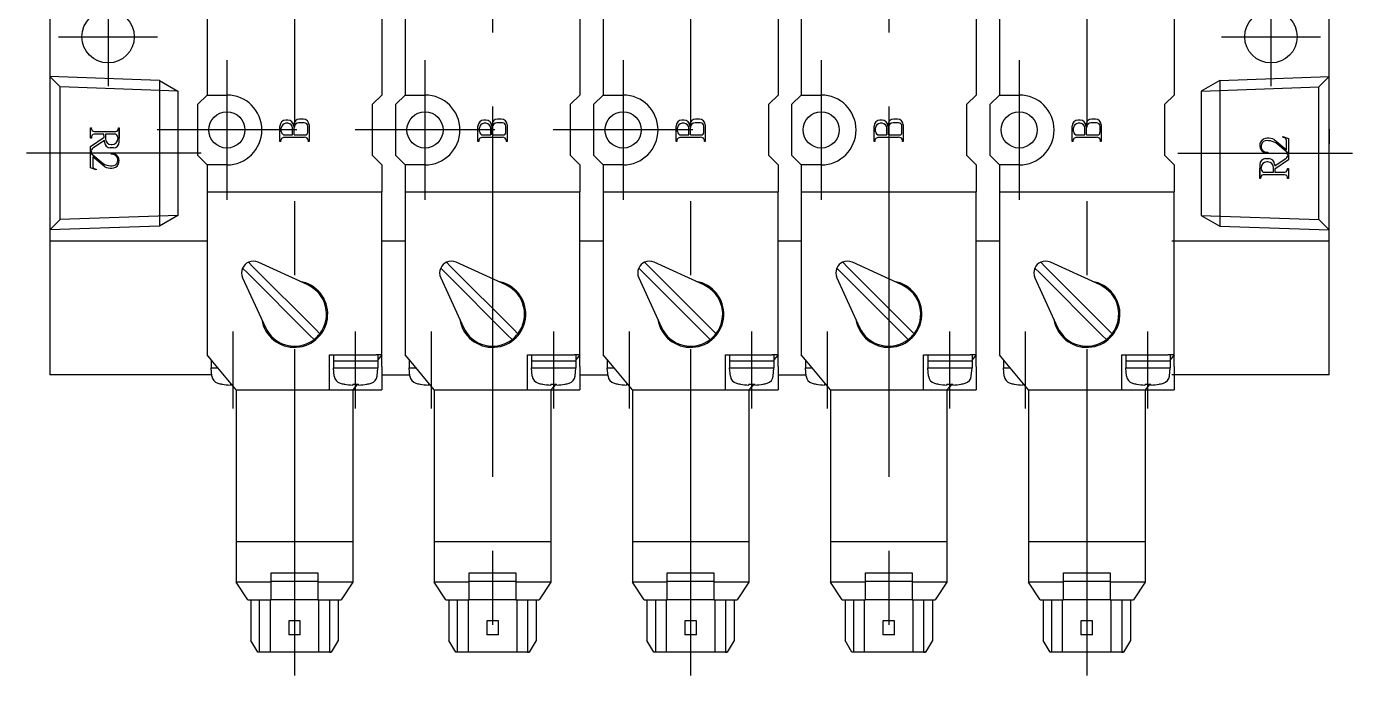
# Model space of a CAD drawing. Extents: x -256 to 112, y -314 to 36.
# Drawn here: x -2 to 111.8, y -93.8 to -38.1 of the extents above; entities that cross this region are included whole.
import ezdxf

# ---------------------------------------------------------------- set-up
doc = ezdxf.new("R2010")
doc.units = 0
doc.linetypes.add('CENTER', pattern=[50.8, 31.75, -6.35, 6.35, -6.35])
doc.linetypes.add('DASHED', pattern=[19.05, 12.7, -6.35])
doc.layers.get('0').update_dxf_attribs({"linetype": 'CONTINUOUS'})
doc.layers.add('CENTER', color=1, linetype='CENTER')

msp = doc.modelspace()

# ---------------------------------------------------------------- linework, layer by layer
at = {"color": 7, "linetype": 'CONTINUOUS'}
for p, q in [((0, 0), (0, -68)), ((109.81, -68), (109.81, 0)), ((13.5, -14), (13.5, -44)), ((28.5, -14), (28.5, -44)), ((30.5, -14), (30.5, -44)), ((45.5, -14), (45.5, -44)), ((47.5, -14), (47.5, -44)), ((62.5, -14), (62.5, -44)), ((64.5, -14), (64.5, -44)), ((79.5, -14), (79.5, -44)), ((81.5, -14), (81.5, -44)), ((96.5, -14), (96.5, -44)), ((12.7, -44.8), (13.5, -44)), ((13.5, -44), (15.2, -44)), ((28.5, -44), (27.7, -44.8)), ((29.7, -44.8), (30.5, -44)), ((30.5, -44), (32.2, -44)), ((45.5, -44), (44.7, -44.8)), ((46.7, -44.8), (47.5, -44)), ((47.5, -44), (49.2, -44)), ((62.5, -44), (61.7, -44.8)), ((63.7, -44.8), (64.5, -44)), ((64.5, -44), (66.2, -44)), ((79.5, -44), (78.7, -44.8)), ((80.7, -44.8), (81.5, -44)), ((81.5, -44), (83.2, -44)), ((96.5, -44), (95.7, -44.8)), ((12.7, -49.2), (12.7, -44.8)), ((27.7, -49.2), (27.7, -44.8)), ((29.7, -49.2), (29.7, -44.8)), ((44.7, -49.2), (44.7, -44.8)), ((46.7, -49.2), (46.7, -44.8)), ((61.7, -49.2), (61.7, -44.8)), ((63.7, -49.2), (63.7, -44.8)), ((78.7, -49.2), (78.7, -44.8)), ((80.7, -49.2), (80.7, -44.8)), ((95.7, -49.2), (95.7, -44.8)), ((19.75, -48), (19.75, -46.66)), ((20.43, -46.16), (20.25, -46.16)), ((20.44, -46.43), (20.27, -46.43)), ((20.93, -46.57), (20.93, -46.72)), ((21.84, -46.38), (21.38, -46.38)), ((21.75, -46.07), (21.43, -46.07)), ((22.25, -46.57), (22.25, -48)), ((36.75, -48), (36.75, -46.66)), ((37.43, -46.16), (37.25, -46.16)), ((37.44, -46.43), (37.27, -46.43)), ((37.93, -46.57), (37.93, -46.72)), ((38.84, -46.38), (38.38, -46.38)), ((38.75, -46.07), (38.43, -46.07)), ((39.25, -46.57), (39.25, -48)), ((53.75, -48), (53.75, -46.66)), ((54.43, -46.16), (54.25, -46.16)), ((54.44, -46.43), (54.27, -46.43)), ((54.93, -46.57), (54.93, -46.72)), ((55.84, -46.38), (55.38, -46.38)), ((55.75, -46.07), (55.43, -46.07)), ((56.25, -46.57), (56.25, -48)), ((70.75, -48), (70.75, -46.66)), ((71.43, -46.16), (71.25, -46.16)), ((71.44, -46.43), (71.27, -46.43)), ((71.93, -46.57), (71.93, -46.72)), ((72.84, -46.38), (72.38, -46.38)), ((72.75, -46.07), (72.43, -46.07)), ((73.25, -46.57), (73.25, -48)), ((87.75, -48), (87.75, -46.66)), ((88.43, -46.16), (88.25, -46.16)), ((88.44, -46.43), (88.27, -46.43)), ((88.93, -46.57), (88.93, -46.72)), ((89.84, -46.38), (89.38, -46.38)), ((89.75, -46.07), (89.43, -46.07)), ((90.25, -46.57), (90.25, -48)), ((3.5, -46.82), (3.57, -46.82)), ((3.5, -47.69), (3.5, -46.82)), ((3.5, -48.43), (4.67, -47.63)), ((3.57, -47.69), (3.5, -47.69)), ((4.65, -47.35), (3.81, -47.35)), ((3.83, -47.14), (5.67, -47.14)), ((4.67, -47.63), (4.65, -47.35)), ((5.54, -47.35), (4.77, -47.35)), ((4.77, -47.35), (4.77, -47.75)), ((5.84, -47.65), (5.84, -47.75)), ((5.89, -46.82), (5.96, -46.82)), ((5.96, -46.82), (5.96, -47.71)), ((5.96, -48.03), (5.96, -46.82)), ((19.87, -47.13), (19.87, -46.83)), ((21.8, -47.64), (20.14, -47.64)), ((20.17, -47.43), (20.84, -47.43)), ((20.84, -47.43), (20.84, -46.83)), ((20.98, -47.43), (20.98, -46.78)), ((20.98, -47.43), (21.96, -47.43)), ((22.14, -47.21), (22.14, -46.68)), ((36.87, -47.13), (36.87, -46.83)), ((38.8, -47.64), (37.14, -47.64)), ((37.17, -47.43), (37.84, -47.43)), ((37.84, -47.43), (37.84, -46.83)), ((37.98, -47.43), (37.98, -46.78)), ((37.98, -47.43), (38.96, -47.43)), ((39.14, -47.21), (39.14, -46.68)), ((53.87, -47.13), (53.87, -46.83)), ((55.8, -47.64), (54.14, -47.64)), ((54.17, -47.43), (54.84, -47.43)), ((54.84, -47.43), (54.84, -46.83)), ((54.98, -47.43), (54.98, -46.78)), ((54.98, -47.43), (55.96, -47.43)), ((56.14, -47.21), (56.14, -46.68)), ((70.87, -47.13), (70.87, -46.83)), ((72.8, -47.64), (71.14, -47.64)), ((71.17, -47.43), (71.84, -47.43)), ((71.84, -47.43), (71.84, -46.83)), ((71.98, -47.43), (71.98, -46.78)), ((71.98, -47.43), (72.96, -47.43)), ((73.14, -47.21), (73.14, -46.68)), ((87.87, -47.13), (87.87, -46.83)), ((89.8, -47.64), (88.14, -47.64)), ((88.17, -47.43), (88.84, -47.43)), ((88.84, -47.43), (88.84, -46.83)), ((88.98, -47.43), (88.98, -46.78)), ((88.98, -47.43), (89.96, -47.43)), ((90.14, -47.21), (90.14, -46.68)), ((105.83, -47.56), (106.31, -47.73)), ((105.83, -47.62), (105.83, -47.56)), ((106.31, -47.73), (106.31, -48.98)), ((109.81, -46.94), (109.81, -47.46)), ((109.81, -47.03), (109.81, -47.91)), ((109.81, -47.46), (109.81, -48.2)), ((3.5, -48.89), (3.5, -48.43)), ((3.57, -48.89), (3.5, -48.89)), ((4.68, -47.91), (3.7, -48.57)), ((4.69, -48.05), (4.68, -47.91)), ((5.46, -48.53), (5.19, -48.53)), ((5.27, -48.25), (5.34, -48.25)), ((19.82, -48), (19.75, -48)), ((22.25, -48), (22.18, -48)), ((36.82, -48), (36.75, -48)), ((39.25, -48), (39.18, -48)), ((53.82, -48), (53.75, -48)), ((56.25, -48), (56.18, -48)), ((70.82, -48), (70.75, -48)), ((73.25, -48), (73.18, -48)), ((87.82, -48), (87.75, -48)), ((90.25, -48), (90.18, -48)), ((104.54, -48.91), (104.53, -48.97)), ((105.08, -47.83), (106.13, -48.69)), ((106.3, -48.98), (105.23, -48.1)), ((106.13, -48.69), (106.13, -47.95)), ((109.81, -47.91), (109.81, -48.09)), ((109.81, -48.09), (109.81, -48.18)), ((109.81, -48.18), (109.81, -48.2)), ((3.49, -49), (3.51, -49)), ((3.49, -50.26), (3.49, -49)), ((3.51, -49), (4.58, -49.88)), ((3.68, -49.29), (3.68, -50.04)), ((4.72, -50.15), (3.68, -49.29)), ((5.27, -49.08), (5.28, -49.01)), ((13.5, -50), (12.7, -49.2)), ((15.2, -50), (13.5, -50)), ((13.5, -50), (13.5, -52.3)), ((28.5, -50), (27.7, -49.2)), ((28.5, -50), (28.5, -52.3)), ((30.5, -50), (29.7, -49.2)), ((32.2, -50), (30.5, -50)), ((30.5, -50), (30.5, -52.3)), ((45.5, -50), (44.7, -49.2)), ((45.5, -50), (45.5, -52.3)), ((47.5, -50), (46.7, -49.2)), ((49.2, -50), (47.5, -50)), ((47.5, -50), (47.5, -52.3)), ((62.5, -50), (61.7, -49.2)), ((62.5, -50), (62.5, -52.3)), ((64.5, -50), (63.7, -49.2)), ((66.2, -50), (64.5, -50)), ((64.5, -50), (64.5, -52.3)), ((79.5, -50), (78.7, -49.2)), ((79.5, -50), (79.5, -52.3)), ((81.5, -50), (80.7, -49.2)), ((83.2, -50), (81.5, -50)), ((81.5, -50), (81.5, -52.3)), ((96.5, -50), (95.7, -49.2)), ((96.5, -50), (96.5, -52.3)), ((103.85, -49.96), (103.85, -51.17)), ((104.35, -49.46), (104.62, -49.46)), ((104.54, -49.74), (104.46, -49.74)), ((105.12, -49.93), (105.13, -50.07)), ((105.13, -50.07), (106.11, -49.41)), ((106.31, -49.56), (105.14, -50.35)), ((106.24, -49.1), (106.31, -49.1)), ((106.31, -48.98), (106.3, -48.98)), ((106.31, -49.1), (106.31, -49.56)), ((3.98, -50.43), (3.49, -50.26)), ((3.98, -50.36), (3.98, -50.43)), ((103.85, -51.17), (103.85, -50.28)), ((103.91, -51.17), (103.85, -51.17)), ((103.96, -50.33), (103.96, -50.24)), ((105.97, -50.84), (104.13, -50.84)), ((104.26, -50.63), (105.04, -50.63)), ((105.04, -50.63), (105.04, -50.24)), ((105.14, -50.35), (105.15, -50.63)), ((105.15, -50.63), (106, -50.63)), ((106.24, -50.3), (106.31, -50.3)), ((106.31, -51.17), (106.24, -51.17)), ((106.31, -50.3), (106.31, -51.17)), ((13.5, -52.3), (13.5, -66.3)), ((13.5, -52.3), (28.5, -52.3)), ((28.5, -66.3), (28.5, -52.3)), ((30.5, -52.3), (30.5, -66.3)), ((30.5, -52.3), (45.5, -52.3)), ((45.5, -66.3), (45.5, -52.3)), ((47.5, -52.3), (47.5, -66.3)), ((47.5, -52.3), (62.5, -52.3)), ((62.5, -66.3), (62.5, -52.3)), ((64.5, -52.3), (64.5, -66.3)), ((64.5, -52.3), (79.5, -52.3)), ((79.5, -66.3), (79.5, -52.3)), ((81.5, -52.3), (81.5, -66.3)), ((81.5, -52.3), (96.5, -52.3)), ((96.5, -66.3), (96.5, -52.3)), ((0, -56.5), (13.5, -56.5)), ((28.5, -56.5), (30.5, -56.5)), ((45.5, -56.5), (47.5, -56.5)), ((62.5, -56.5), (64.5, -56.5)), ((79.5, -56.5), (81.5, -56.5)), ((96.31, -56.5), (109.81, -56.5)), ((96.5, -56.5), (98.5, -56.5)), ((16.55, -58.85), (16.96, -59.26)), ((17.05, -58.35), (17.46, -58.76)), ((17.46, -58.76), (22.82, -64.12)), ((22.14, -60.3), (17.88, -58.35)), ((33.55, -58.85), (33.96, -59.26)), ((34.05, -58.35), (34.46, -58.76)), ((34.46, -58.76), (39.82, -64.12)), ((39.14, -60.3), (34.88, -58.35)), ((50.55, -58.85), (50.96, -59.26)), ((51.05, -58.35), (51.46, -58.76)), ((51.46, -58.76), (56.82, -64.12)), ((56.14, -60.3), (51.88, -58.35)), ((67.55, -58.85), (67.96, -59.26)), ((68.05, -58.35), (68.46, -58.76)), ((68.46, -58.76), (73.82, -64.12)), ((73.14, -60.3), (68.88, -58.35)), ((84.55, -58.85), (84.96, -59.26)), ((85.05, -58.35), (85.46, -58.76)), ((85.46, -58.76), (90.82, -64.12)), ((90.14, -60.3), (85.88, -58.35)), ((16.55, -59.68), (18.5, -63.94)), ((22.32, -64.62), (16.96, -59.26)), ((33.55, -59.68), (35.5, -63.94)), ((39.32, -64.62), (33.96, -59.26)), ((50.55, -59.68), (52.5, -63.94)), ((56.32, -64.62), (50.96, -59.26)), ((67.55, -59.68), (69.5, -63.94)), ((73.32, -64.62), (67.96, -59.26)), ((84.55, -59.68), (86.5, -63.94)), ((90.32, -64.62), (84.96, -59.26)), ((22.32, -64.62), (22.68, -64.98)), ((22.82, -64.12), (23.18, -64.48)), ((39.32, -64.62), (39.68, -64.98)), ((39.82, -64.12), (40.18, -64.48)), ((56.32, -64.62), (56.68, -64.98)), ((56.82, -64.12), (57.18, -64.48)), ((73.32, -64.62), (73.68, -64.98)), ((73.82, -64.12), (74.18, -64.48)), ((90.32, -64.62), (90.68, -64.98)), ((90.82, -64.12), (91.18, -64.48)), ((20.5, -65.5), (20.5, -65.61)), ((21.5, -65.5), (21.5, -65.61)), ((37.5, -65.5), (37.5, -65.61)), ((38.5, -65.5), (38.5, -65.61)), ((54.5, -65.5), (54.5, -65.61)), ((55.5, -65.5), (55.5, -65.61)), ((71.5, -65.5), (71.5, -65.61)), ((72.5, -65.5), (72.5, -65.61)), ((88.5, -65.5), (88.5, -65.61)), ((89.5, -65.5), (89.5, -65.61)), ((14, -66.9), (13.5, -66.3)), ((13.85, -66.72), (13.85, -66.8)), ((13.85, -66.8), (13.85, -67.4)), ((13.85, -66.8), (13.92, -66.8)), ((16, -69.3), (14, -66.9)), ((24, -66.3), (28, -66.3)), ((24, -69.3), (24, -66.3)), ((24.35, -66.3), (24.35, -66.8)), ((24.35, -66.8), (24.35, -67.4)), ((24.35, -66.8), (28.15, -66.8)), ((28.5, -66.3), (28, -66.3)), ((28.5, -66.3), (28.15, -66.72)), ((28.15, -66.3), (28.15, -66.8)), ((28.15, -66.8), (28.15, -67.4)), ((28.5, -67.3), (28.5, -66.3)), ((31, -66.9), (30.5, -66.3)), ((30.85, -66.72), (30.85, -66.8)), ((30.85, -66.8), (30.85, -67.4)), ((30.85, -66.8), (30.92, -66.8)), ((33, -69.3), (31, -66.9)), ((41, -66.3), (45, -66.3)), ((41, -69.3), (41, -66.3)), ((41.35, -66.3), (41.35, -66.8)), ((41.35, -66.8), (41.35, -67.4)), ((41.35, -66.8), (45.15, -66.8)), ((45.5, -66.3), (45, -66.3)), ((45.5, -66.3), (45.15, -66.72)), ((45.15, -66.3), (45.15, -66.8)), ((45.15, -66.8), (45.15, -67.4)), ((45.5, -67.3), (45.5, -66.3)), ((48, -66.9), (47.5, -66.3)), ((47.85, -66.72), (47.85, -66.8)), ((47.85, -66.8), (47.85, -67.4)), ((47.85, -66.8), (47.92, -66.8)), ((50, -69.3), (48, -66.9)), ((58, -66.3), (62, -66.3)), ((58, -69.3), (58, -66.3)), ((58.35, -66.3), (58.35, -66.8)), ((58.35, -66.8), (58.35, -67.4)), ((58.35, -66.8), (62.15, -66.8)), ((62.5, -66.3), (62, -66.3)), ((62.5, -66.3), (62.15, -66.72)), ((62.15, -66.3), (62.15, -66.8)), ((62.15, -66.8), (62.15, -67.4)), ((62.5, -67.3), (62.5, -66.3)), ((65, -66.9), (64.5, -66.3)), ((64.85, -66.72), (64.85, -66.8)), ((64.85, -66.8), (64.85, -67.4)), ((64.85, -66.8), (64.92, -66.8)), ((67, -69.3), (65, -66.9)), ((75, -66.3), (79, -66.3)), ((75, -69.3), (75, -66.3)), ((75.35, -66.3), (75.35, -66.8)), ((75.35, -66.8), (75.35, -67.4)), ((75.35, -66.8), (79.15, -66.8)), ((79.5, -66.3), (79, -66.3)), ((79.5, -66.3), (79.15, -66.72)), ((79.15, -66.3), (79.15, -66.8)), ((79.15, -66.8), (79.15, -67.4)), ((79.5, -67.3), (79.5, -66.3)), ((82, -66.9), (81.5, -66.3)), ((81.85, -66.72), (81.85, -66.8)), ((81.85, -66.8), (81.85, -67.4)), ((81.85, -66.8), (81.92, -66.8)), ((84, -69.3), (82, -66.9)), ((92, -66.3), (96, -66.3)), ((92, -69.3), (92, -66.3)), ((92.35, -66.3), (92.35, -66.8)), ((92.35, -66.8), (92.35, -67.4)), ((92.35, -66.8), (96.15, -66.8)), ((96.5, -66.3), (96, -66.3)), ((96.5, -66.3), (96.15, -66.72)), ((96.15, -66.3), (96.15, -66.8)), ((96.15, -66.8), (96.15, -67.4)), ((96.5, -67.3), (96.5, -66.3)), ((13.9, -68), (0, -68)), ((13.91, -68.11), (13.85, -67.4)), ((13.85, -67.4), (14.42, -67.4)), ((24.41, -68.11), (24.35, -67.4)), ((24.35, -67.4), (28.15, -67.4)), ((28.09, -68.11), (28.15, -67.4)), ((28.5, -67.3), (28.5, -69.3)), ((28.5, -68), (30.9, -68)), ((30.91, -68.11), (30.85, -67.4)), ((30.85, -67.4), (31.42, -67.4)), ((41.41, -68.11), (41.35, -67.4)), ((41.35, -67.4), (45.15, -67.4)), ((45.09, -68.11), (45.15, -67.4)), ((45.5, -67.3), (45.5, -69.3)), ((45.5, -68), (47.9, -68)), ((47.91, -68.11), (47.85, -67.4)), ((47.85, -67.4), (48.42, -67.4)), ((58.41, -68.11), (58.35, -67.4)), ((58.35, -67.4), (62.15, -67.4)), ((62.09, -68.11), (62.15, -67.4)), ((62.5, -67.3), (62.5, -69.3)), ((62.5, -68), (64.9, -68)), ((64.91, -68.11), (64.85, -67.4)), ((64.85, -67.4), (65.42, -67.4)), ((75.41, -68.11), (75.35, -67.4)), ((75.35, -67.4), (79.15, -67.4)), ((79.09, -68.11), (79.15, -67.4)), ((79.5, -67.3), (79.5, -69.3)), ((81.91, -68.11), (81.85, -67.4)), ((81.85, -67.4), (82.42, -67.4)), ((92.41, -68.11), (92.35, -67.4)), ((92.35, -67.4), (96.15, -67.4)), ((96.09, -68.11), (96.15, -67.4)), ((109.81, -68), (96.31, -68)), ((96.5, -67.3), (96.5, -69.3)), ((14.78, -68.8), (14.77, -68.8)), ((15.5, -68.8), (15.5, -68.89)), ((15.58, -68.8), (15.5, -68.8)), ((16, -69.3), (28.5, -69.3)), ((16, -69.3), (16, -85.8)), ((25.28, -68.8), (25.27, -68.8)), ((26, -68.8), (26, -68.89)), ((26, -68.8), (26.5, -68.8)), ((26.25, -69), (26, -69.3)), ((26, -69.3), (26, -85.8)), ((26.42, -68.8), (26.25, -69)), ((26.5, -68.89), (26.5, -68.8)), ((27.23, -68.8), (27.22, -68.8)), ((31.78, -68.8), (31.77, -68.8)), ((32.5, -68.8), (32.5, -68.89)), ((32.58, -68.8), (32.5, -68.8)), ((33, -69.3), (45.5, -69.3)), ((33, -69.3), (33, -85.8)), ((42.28, -68.8), (42.27, -68.8)), ((43, -68.8), (43, -68.89)), ((43, -68.8), (43.5, -68.8)), ((43.25, -69), (43, -69.3)), ((43, -69.3), (43, -85.8)), ((43.42, -68.8), (43.25, -69)), ((43.5, -68.89), (43.5, -68.8)), ((44.23, -68.8), (44.22, -68.8)), ((48.78, -68.8), (48.77, -68.8)), ((49.5, -68.8), (49.5, -68.89)), ((49.58, -68.8), (49.5, -68.8)), ((50, -69.3), (62.5, -69.3)), ((50, -69.3), (50, -85.8)), ((59.28, -68.8), (59.27, -68.8)), ((60, -68.8), (60, -68.89)), ((60, -68.8), (60.5, -68.8)), ((60.25, -69), (60, -69.3)), ((60, -69.3), (60, -85.8)), ((60.42, -68.8), (60.25, -69)), ((60.5, -68.89), (60.5, -68.8)), ((61.23, -68.8), (61.22, -68.8)), ((65.78, -68.8), (65.77, -68.8)), ((66.5, -68.8), (66.5, -68.89)), ((66.58, -68.8), (66.5, -68.8)), ((67, -69.3), (79.5, -69.3)), ((67, -69.3), (67, -85.8)), ((76.28, -68.8), (76.27, -68.8)), ((77, -68.8), (77, -68.89)), ((77, -68.8), (77.5, -68.8)), ((77.25, -69), (77, -69.3)), ((77, -69.3), (77, -85.8)), ((77.42, -68.8), (77.25, -69)), ((77.5, -68.89), (77.5, -68.8)), ((78.23, -68.8), (78.22, -68.8)), ((82.78, -68.8), (82.77, -68.8)), ((83.5, -68.8), (83.5, -68.89)), ((83.58, -68.8), (83.5, -68.8)), ((84, -69.3), (96.5, -69.3)), ((84, -69.3), (84, -85.8)), ((93.28, -68.8), (93.27, -68.8)), ((94, -68.8), (94, -68.89)), ((94, -68.8), (94.5, -68.8)), ((94.25, -69), (94, -69.3)), ((94, -69.3), (94, -85.8)), ((94.42, -68.8), (94.25, -69)), ((94.5, -68.89), (94.5, -68.8)), ((95.23, -68.8), (95.22, -68.8)), ((16, -82.3), (26, -82.3)), ((33, -82.3), (43, -82.3)), ((50, -82.3), (60, -82.3)), ((67, -82.3), (77, -82.3)), ((84, -82.3), (94, -82.3)), ((19, -85.8), (19, -85)), ((19, -85), (23, -85)), ((23, -85), (23, -85.8)), ((36, -85.8), (36, -85)), ((36, -85), (40, -85)), ((40, -85), (40, -85.8)), ((53, -85.8), (53, -85)), ((53, -85), (57, -85)), ((57, -85), (57, -85.8)), ((70, -85.8), (70, -85)), ((70, -85), (74, -85)), ((74, -85), (74, -85.8)), ((87, -85.8), (87, -85)), ((87, -85), (91, -85)), ((91, -85), (91, -85.8)), ((17, -87.3), (16, -85.8)), ((19, -85.8), (16, -85.8)), ((19, -85.72), (23, -85.72)), ((19, -87.3), (19, -85.8)), ((26, -85.8), (23, -85.8)), ((23, -85.8), (23, -87.3)), ((26, -85.8), (25, -87.3)), ((34, -87.3), (33, -85.8)), ((36, -85.8), (33, -85.8)), ((36, -85.72), (40, -85.72)), ((36, -87.3), (36, -85.8)), ((43, -85.8), (40, -85.8)), ((40, -85.8), (40, -87.3)), ((43, -85.8), (42, -87.3)), ((51, -87.3), (50, -85.8)), ((53, -85.8), (50, -85.8)), ((53, -85.72), (57, -85.72)), ((53, -87.3), (53, -85.8)), ((60, -85.8), (57, -85.8)), ((57, -85.8), (57, -87.3)), ((60, -85.8), (59, -87.3)), ((68, -87.3), (67, -85.8)), ((70, -85.8), (67, -85.8)), ((70, -85.72), (74, -85.72)), ((70, -87.3), (70, -85.8)), ((77, -85.8), (74, -85.8)), ((74, -85.8), (74, -87.3)), ((77, -85.8), (76, -87.3)), ((85, -87.3), (84, -85.8)), ((87, -85.8), (84, -85.8)), ((87, -85.72), (91, -85.72)), ((87, -87.3), (87, -85.8)), ((94, -85.8), (91, -85.8)), ((91, -85.8), (91, -87.3)), ((94, -85.8), (93, -87.3)), ((17, -87.3), (19, -87.3)), ((17.25, -87.3), (17.25, -90.8)), ((18, -91.8), (18, -87.3)), ((18.9, -87.3), (18.9, -91.8)), ((23, -87.3), (19, -87.3)), ((23, -87.3), (25, -87.3)), ((23.1, -91.8), (23.1, -87.3)), ((24, -87.3), (24, -91.8)), ((24.75, -87.3), (24.75, -90.8)), ((34, -87.3), (36, -87.3)), ((34.25, -87.3), (34.25, -90.8)), ((35, -91.8), (35, -87.3)), ((35.9, -87.3), (35.9, -91.8)), ((40, -87.3), (36, -87.3)), ((40, -87.3), (42, -87.3)), ((40.1, -91.8), (40.1, -87.3)), ((41, -87.3), (41, -91.8)), ((41.75, -87.3), (41.75, -90.8)), ((51, -87.3), (53, -87.3)), ((51.25, -87.3), (51.25, -90.8)), ((52, -91.8), (52, -87.3)), ((52.9, -87.3), (52.9, -91.8)), ((57, -87.3), (53, -87.3)), ((57, -87.3), (59, -87.3)), ((57.1, -91.8), (57.1, -87.3)), ((58, -87.3), (58, -91.8)), ((58.75, -87.3), (58.75, -90.8)), ((68, -87.3), (70, -87.3)), ((68.25, -87.3), (68.25, -90.8)), ((69, -91.8), (69, -87.3)), ((69.9, -87.3), (69.9, -91.8)), ((74, -87.3), (70, -87.3)), ((74, -87.3), (76, -87.3)), ((74.1, -91.8), (74.1, -87.3)), ((75, -87.3), (75, -91.8)), ((75.75, -87.3), (75.75, -90.8)), ((85, -87.3), (87, -87.3)), ((85.25, -87.3), (85.25, -90.8)), ((86, -91.8), (86, -87.3)), ((86.9, -87.3), (86.9, -91.8)), ((91, -87.3), (87, -87.3)), ((91, -87.3), (93, -87.3)), ((91.1, -91.8), (91.1, -87.3)), ((92, -87.3), (92, -91.8)), ((92.75, -87.3), (92.75, -90.8)), ((20.5, -89.1), (20.5, -90.3)), ((21.5, -89.1), (20.5, -89.1)), ((21.5, -90.3), (21.5, -89.1)), ((37.5, -89.1), (37.5, -90.3)), ((38.5, -89.1), (37.5, -89.1)), ((38.5, -90.3), (38.5, -89.1)), ((54.5, -89.1), (54.5, -90.3)), ((55.5, -89.1), (54.5, -89.1)), ((55.5, -90.3), (55.5, -89.1)), ((71.5, -89.1), (71.5, -90.3)), ((72.5, -89.1), (71.5, -89.1)), ((72.5, -90.3), (72.5, -89.1)), ((88.5, -89.1), (88.5, -90.3)), ((89.5, -89.1), (88.5, -89.1)), ((89.5, -90.3), (89.5, -89.1)), ((17.85, -91.8), (17.25, -90.8)), ((21.5, -90.3), (20.5, -90.3)), ((24.75, -90.8), (24.15, -91.8)), ((34.85, -91.8), (34.25, -90.8)), ((38.5, -90.3), (37.5, -90.3)), ((41.75, -90.8), (41.15, -91.8)), ((51.85, -91.8), (51.25, -90.8)), ((55.5, -90.3), (54.5, -90.3)), ((58.75, -90.8), (58.15, -91.8)), ((68.85, -91.8), (68.25, -90.8)), ((72.5, -90.3), (71.5, -90.3)), ((75.75, -90.8), (75.15, -91.8)), ((85.85, -91.8), (85.25, -90.8)), ((89.5, -90.3), (88.5, -90.3)), ((92.75, -90.8), (92.15, -91.8)), ((24.15, -91.8), (17.85, -91.8)), ((24, -91.8), (24.15, -91.8)), ((41.15, -91.8), (34.85, -91.8)), ((41, -91.8), (41.15, -91.8)), ((58.15, -91.8), (51.85, -91.8)), ((58, -91.8), (58.15, -91.8)), ((75.15, -91.8), (68.85, -91.8)), ((75, -91.8), (75.15, -91.8)), ((92.15, -91.8), (85.85, -91.8)), ((92, -91.8), (92.15, -91.8))]:
    msp.add_line(p, q, dxfattribs=at)
at = {"color": 3, "linetype": 'DASHED'}
for p, q in [((9.4, -42.75), (0, -42.42)), ((0.89, -43.31), (0, -42.42)), ((9.4, -42.75), (10.98, -43.66)), ((9.4, -42.75), (9.4, -55.25)), ((100.41, -42.75), (98.83, -43.66)), ((100.41, -42.75), (109.81, -42.42)), ((100.41, -42.75), (100.41, -55.25)), ((108.92, -43.31), (109.81, -42.42)), ((10.98, -43.66), (0.89, -43.31)), ((0.89, -54.69), (0.89, -43.31)), ((10.98, -43.66), (10.98, -54.34)), ((98.83, -43.66), (108.92, -43.31)), ((98.83, -43.66), (98.83, -54.34)), ((108.92, -54.69), (108.92, -43.31)), ((10.98, -54.34), (0.89, -54.69)), ((10.98, -54.34), (9.4, -55.25)), ((98.83, -54.34), (100.41, -55.25)), ((98.83, -54.34), (108.92, -54.69)), ((0.89, -54.69), (0, -55.58)), ((9.4, -55.25), (0, -55.58)), ((100.41, -55.25), (109.81, -55.58)), ((108.92, -54.69), (109.81, -55.58))]:
    msp.add_line(p, q, dxfattribs=at)
at = {"color": 7, "linetype": 'CONTINUOUS'}
for centre, radius in [((5, -39), 2.25), ((104.81, -39), 2.25), ((15.2, -47), 1.55), ((32.2, -47), 1.55), ((49.2, -47), 1.55), ((66.2, -47), 1.55), ((83.2, -47), 1.55)]:
    msp.add_circle(centre, radius, dxfattribs=at)
for centre, radius, start, end in [((15.2, -47), 3, 270, 90), ((32.2, -47), 3, 270, 90), ((49.2, -47), 3, 270, 90), ((66.2, -47), 3, 270, 90), ((83.2, -47), 3, 270, 90), ((20.25, -46.66), 0.5, 90, 180), ((20.27, -46.83), 0.4, 90, 180), ((20.43, -46.66), 0.5, 0, 90), ((20.44, -46.83), 0.4, 0.507, 90), ((21.43, -46.57), 0.5, 90, 180), ((21.38, -46.78), 0.4, 90, 180), ((21.75, -46.57), 0.5, 0, 90), ((21.84, -46.68), 0.3, 0, 90), ((37.25, -46.66), 0.5, 90, 180), ((37.27, -46.83), 0.4, 90, 180), ((37.43, -46.66), 0.5, 0, 90), ((37.44, -46.83), 0.4, 0.507, 90), ((38.43, -46.57), 0.5, 90, 180), ((38.38, -46.78), 0.4, 90, 180), ((38.75, -46.57), 0.5, 0, 90), ((38.84, -46.68), 0.3, 0, 90), ((54.25, -46.66), 0.5, 90, 180), ((54.27, -46.83), 0.4, 90, 180), ((54.43, -46.66), 0.5, 0, 90), ((54.44, -46.83), 0.4, 0.507, 90), ((55.43, -46.57), 0.5, 90, 180), ((55.38, -46.78), 0.4, 90, 180), ((55.75, -46.57), 0.5, 0, 90), ((55.84, -46.68), 0.3, 0, 90), ((71.25, -46.66), 0.5, 90, 180), ((71.27, -46.83), 0.4, 90, 180), ((71.43, -46.66), 0.5, 0, 90), ((71.44, -46.83), 0.4, 0.507, 90), ((72.43, -46.57), 0.5, 90, 180), ((72.38, -46.78), 0.4, 90, 180), ((72.75, -46.57), 0.5, 0, 90), ((72.84, -46.68), 0.3, 0, 90), ((88.25, -46.66), 0.5, 90, 180), ((88.27, -46.83), 0.4, 90, 180), ((88.43, -46.66), 0.5, 0, 90), ((88.44, -46.83), 0.4, 0.507, 90), ((89.43, -46.57), 0.5, 90, 180), ((89.38, -46.78), 0.4, 90, 180), ((89.75, -46.57), 0.5, 0, 90), ((89.84, -46.68), 0.3, 0, 90), ((3.85, -46.85), 0.289, 173.4525, 265.8546), ((3.86, -47.65), 0.299, 100.9305, 188.3936), ((5.27, -47.75), 0.5, 180, 270), ((5.34, -47.75), 0.5, 270, 0), ((5.54, -47.65), 0.3, 0, 90), ((5.6, -46.86), 0.291, 283.4466, 7.4683), ((20.12, -47.95), 0.311, 86.4208, 189.7825), ((20.17, -47.13), 0.3, 180, 270), ((21.88, -47.94), 0.311, 348.4413, 104.1745), ((21.94, -47.23), 0.195, 274.039, 6.0231), ((37.12, -47.95), 0.311, 86.4208, 189.7825), ((37.17, -47.13), 0.3, 180, 270), ((38.88, -47.94), 0.311, 348.4413, 104.1745), ((38.94, -47.23), 0.195, 274.039, 6.0231), ((54.12, -47.95), 0.311, 86.4208, 189.7825), ((54.17, -47.13), 0.3, 180, 270), ((55.88, -47.94), 0.311, 348.4413, 104.1745), ((55.94, -47.23), 0.195, 274.039, 6.0231), ((71.12, -47.95), 0.311, 86.4208, 189.7825), ((71.17, -47.13), 0.3, 180, 270), ((72.88, -47.94), 0.311, 348.4413, 104.1745), ((72.94, -47.23), 0.195, 274.039, 6.0231), ((88.12, -47.95), 0.311, 86.4208, 189.7825), ((88.17, -47.13), 0.3, 180, 270), ((89.88, -47.94), 0.311, 348.4413, 104.1745), ((89.94, -47.23), 0.195, 274.039, 6.0231), ((104.48, -48.34), 0.634, 90, 274.1928), ((104.59, -48.66), 0.962, 59.5707, 96.6535), ((105.84, -47.92), 0.291, 353.7269, 92.6172), ((3.83, -48.81), 0.276, 118.6728, 195.2246), ((5.19, -48.03), 0.5, 182.7263, 270), ((5.46, -48.03), 0.5, 270, 0), ((104.47, -48.41), 0.506, 74.799, 277.8802), ((104.53, -49.3), 1.38, 59.7423, 86.9824), ((3.97, -50.07), 0.291, 173.7269, 272.6172), ((5.28, -48.69), 1.38, 239.7423, 266.9824), ((5.34, -49.58), 0.506, 254.799, 97.8802), ((5.32, -49.65), 0.634, 270, 94.1928), ((104.35, -49.96), 0.5, 90, 180), ((104.46, -50.24), 0.5, 90, 180), ((104.54, -50.24), 0.5, 0, 90), ((104.62, -49.96), 0.5, 2.7263, 90), ((105.97, -49.17), 0.276, 298.6728, 15.2246), ((5.21, -49.32), 0.962, 239.5707, 276.6535), ((104.2, -51.13), 0.291, 103.4466, 187.4683), ((104.26, -50.33), 0.3, 180, 270), ((105.95, -51.13), 0.289, 353.4525, 85.8546), ((105.94, -50.34), 0.299, 280.9305, 8.3936), ((17.46, -59.26), 1, 155.4873, 204.5127), ((17.46, -59.26), 1, 114.5127, 155.4873), ((17.46, -59.26), 1, 65.4873, 114.5127), ((34.46, -59.26), 1, 155.4873, 204.5127), ((34.46, -59.26), 1, 114.5127, 155.4873), ((34.46, -59.26), 1, 65.4873, 114.5127), ((51.46, -59.26), 1, 155.4873, 204.5127), ((51.46, -59.26), 1, 114.5127, 155.4873), ((51.46, -59.26), 1, 65.4873, 114.5127), ((68.46, -59.26), 1, 155.4873, 204.5127), ((68.46, -59.26), 1, 114.5127, 155.4873), ((68.46, -59.26), 1, 65.4873, 114.5127), ((85.46, -59.26), 1, 155.4873, 204.5127), ((85.46, -59.26), 1, 114.5127, 155.4873), ((85.46, -59.26), 1, 65.4873, 114.5127), ((21, -62.8), 2.85, 189.2899, 80.7101), ((21, -62.8), 2.75, 322.312, 65.4873), ((38, -62.8), 2.85, 189.2899, 80.7101), ((38, -62.8), 2.75, 322.312, 65.4873), ((55, -62.8), 2.85, 189.2899, 80.7101), ((55, -62.8), 2.75, 322.312, 65.4873), ((72, -62.8), 2.85, 189.2899, 80.7101), ((72, -62.8), 2.75, 322.312, 65.4873), ((89, -62.8), 2.85, 189.2899, 80.7101), ((89, -62.8), 2.75, 322.312, 65.4873), ((21, -62.8), 2.75, 204.5127, 307.688), ((21, -62.8), 2.75, 307.688, 322.312), ((38, -62.8), 2.75, 204.5127, 307.688), ((38, -62.8), 2.75, 307.688, 322.312), ((55, -62.8), 2.75, 204.5127, 307.688), ((55, -62.8), 2.75, 307.688, 322.312), ((72, -62.8), 2.75, 204.5127, 307.688), ((72, -62.8), 2.75, 307.688, 322.312), ((89, -62.8), 2.75, 204.5127, 307.688), ((89, -62.8), 2.75, 307.688, 322.312), ((14.61, -68.05), 0.7, 185, 254.6149), ((25.11, -68.05), 0.7, 185, 254.6149), ((27.39, -68.05), 0.7, 285.3851, 355), ((31.61, -68.05), 0.7, 185, 254.6149), ((42.11, -68.05), 0.7, 185, 254.6149), ((44.39, -68.05), 0.7, 285.3851, 355), ((48.61, -68.05), 0.7, 185, 254.6149), ((59.11, -68.05), 0.7, 185, 254.6149), ((61.39, -68.05), 0.7, 285.3851, 355), ((65.61, -68.05), 0.7, 185, 254.6149), ((76.11, -68.05), 0.7, 185, 254.6149), ((78.39, -68.05), 0.7, 285.3851, 355), ((82.61, -68.05), 0.7, 185, 254.6149), ((93.11, -68.05), 0.7, 185, 254.6149), ((95.39, -68.05), 0.7, 285.3851, 355), ((15.75, -63.9), 5, 254.6149, 258.738), ((15.75, -63.9), 4.99, 258.7781, 267.1016), ((26.25, -63.9), 5, 254.6149, 258.738), ((26.25, -63.9), 4.99, 258.7781, 267.1016), ((26.25, -63.9), 4.99, 272.8984, 281.2219), ((26.25, -63.9), 5, 281.262, 285.3851), ((32.75, -63.9), 5, 254.6149, 258.738), ((32.75, -63.9), 4.99, 258.7781, 267.1016), ((43.25, -63.9), 5, 254.6149, 258.738), ((43.25, -63.9), 4.99, 258.7781, 267.1016), ((43.25, -63.9), 4.99, 272.8984, 281.2219), ((43.25, -63.9), 5, 281.262, 285.3851), ((49.75, -63.9), 5, 254.6149, 258.738), ((49.75, -63.9), 4.99, 258.7781, 267.1016), ((60.25, -63.9), 5, 254.6149, 258.738), ((60.25, -63.9), 4.99, 258.7781, 267.1016), ((60.25, -63.9), 4.99, 272.8984, 281.2219), ((60.25, -63.9), 5, 281.262, 285.3851), ((66.75, -63.9), 5, 254.6149, 258.738), ((66.75, -63.9), 4.99, 258.7781, 267.1016), ((77.25, -63.9), 5, 254.6149, 258.738), ((77.25, -63.9), 4.99, 258.7781, 267.1016), ((77.25, -63.9), 4.99, 272.8984, 281.2219), ((77.25, -63.9), 5, 281.262, 285.3851), ((83.75, -63.9), 5, 254.6149, 258.738), ((83.75, -63.9), 4.99, 258.7781, 267.1016), ((94.25, -63.9), 5, 254.6149, 258.738), ((94.25, -63.9), 4.99, 258.7781, 267.1016), ((94.25, -63.9), 4.99, 272.8984, 281.2219), ((94.25, -63.9), 5, 281.262, 285.3851)]:
    msp.add_arc(centre, radius, start, end, dxfattribs=at)
at = {"layer": 'CENTER', "color": 1, "linetype": 'CENTER'}
for p, q in [((21, 35.8), (21, -93.8)), ((55, 35.8), (55, -93.8)), ((89, 35.8), (89, -93.8)), ((38, 5.8), (38, -93.8)), ((72, 5.8), (72, -93.8)), ((5, -34.75), (5, -43.25)), ((104.81, -34.75), (104.81, -43.25)), ((0.75, -39), (9.25, -39)), ((100.56, -39), (109.06, -39)), ((15.2, -41), (15.2, -53)), ((32.2, -41), (32.2, -53)), ((49.2, -41), (49.2, -53)), ((66.2, -41), (66.2, -53)), ((83.2, -41), (83.2, -53)), ((21.2, -47), (9.2, -47)), ((38.2, -47), (26.2, -47)), ((55.2, -47), (43.2, -47)), ((12.98, -49), (-2, -49)), ((96.83, -49), (111.81, -49)), ((15.75, -70.89), (15.75, -64.3)), ((26.25, -70.89), (26.25, -64.3)), ((32.75, -70.89), (32.75, -64.3)), ((43.25, -70.89), (43.25, -64.3)), ((49.75, -70.89), (49.75, -64.3)), ((60.25, -70.89), (60.25, -64.3)), ((66.75, -70.89), (66.75, -64.3)), ((77.25, -70.89), (77.25, -64.3)), ((83.75, -70.89), (83.75, -64.3)), ((94.25, -70.89), (94.25, -64.3))]:
    msp.add_line(p, q, dxfattribs=at)

doc.saveas('drawing.dxf')
